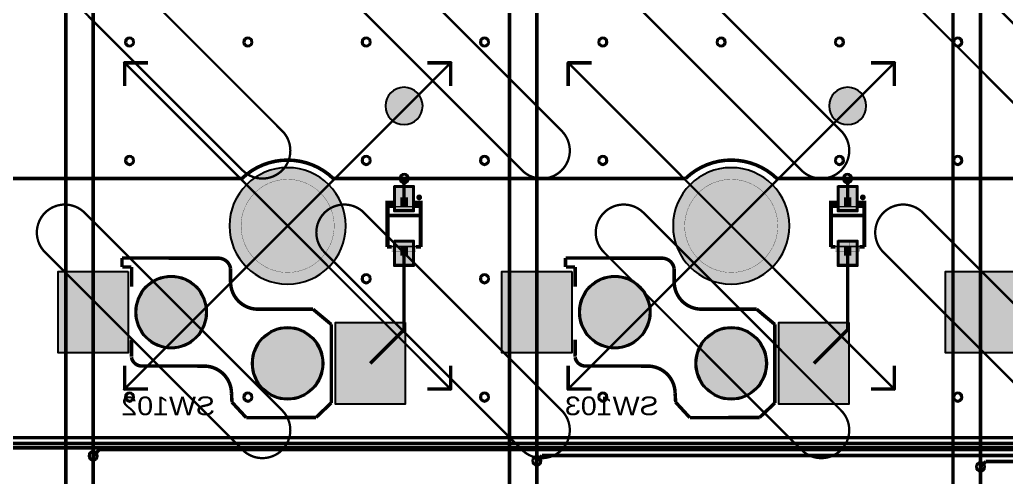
# Model space of a CAD drawing. Header units: millimetres. Extents: x -3 to 238, y -92 to 6.
# Drawn here: x 36.12 to 78.49, y -49.36 to -29.72 of the extents above; entities that cross this region are included whole.
import ezdxf
from ezdxf.enums import TextEntityAlignment as Align

# ---------------------------------------------------------------- set-up
doc = ezdxf.new("R2010")
doc.units = ezdxf.units.MM
doc.header["$MEASUREMENT"] = 0
for name, color, linetype, true_color in [('Bottom-Layer', 7, 'Continuous', 0x0000ff), ('Bottom-Paste-Mask-Layer', 7, 'Continuous', 0x800000), ('Bottom-Silkscreen-Layer', 7, 'Continuous', 0x66cc33), ('Bottom-Solder-Mask-Layer', 7, 'Continuous', 0xaa00ff), ('Component-Marking-Layer', 7, 'Continuous', 0x66ffcc), ('Component-Shape-Layer', 7, 'Continuous', 0x00cccc), ('Document-Layer', 7, 'Continuous', 0xffffff), ('F.Adhes', 7, 'Continuous', 0x9069e9), ('Hole-Layer', 7, 'Continuous', 0x222222), ('Multi-Layer', 7, 'Continuous', 0xc0c0c0), ('Pin-Floating-Layer', 7, 'Continuous', 0xff99ff), ('Pin-Soldering-Layer', 7, 'Continuous', 0xcc9999), ('Top-Layer', 7, 'Continuous', 0xff0000), ('Top-Paste-Mask-Layer', 7, 'Continuous', 0x808080), ('Top-Solder-Mask-Layer', 7, 'Continuous', 0x800080)]:
    doc.layers.add(name, color=color, linetype=linetype, true_color=true_color)
doc.styles.get("Standard").update_dxf_attribs({"font": 'arial.ttf'})

msp = doc.modelspace()

# ---------------------------------------------------------------- hatches: boundary and pattern name
at = {"layer": 'Bottom-Layer'}
for points in [[(51.825, -33.425, 1), (53.425, -33.425, 1)], [(70.875, -33.425, 1), (72.475, -33.425, 1)], [(45.125, -38.575, 1), (50.125, -38.575, 1)], [(64.175, -38.575, 1), (69.175, -38.575, 1)], [(52.25, -36.902), (53, -36.902), (53, -37.902), (52.25, -37.902)], [(71.3, -36.902), (72.05, -36.902), (72.05, -37.902), (71.3, -37.902)], [(52.25, -39.248), (53, -39.248), (53, -40.248), (52.25, -40.248)], [(71.3, -39.248), (72.05, -39.248), (72.05, -40.248), (71.3, -40.248)], [(40.775, -40.525), (40.775, -44.025), (37.775, -44.025), (37.775, -40.525)], [(59.825, -40.525), (59.825, -44.025), (56.825, -44.025), (56.825, -40.525)], [(78.875, -40.525), (78.875, -44.025), (75.875, -44.025), (75.875, -40.525)], [(41.075, -42.275, 1), (44.175, -42.275, 1)], [(60.125, -42.275, 1), (63.225, -42.275, 1)], [(52.675, -42.725), (52.675, -46.225), (49.675, -46.225), (49.675, -42.725)], [(71.725, -42.725), (71.725, -46.225), (68.725, -46.225), (68.725, -42.725)], [(46.075, -44.475, 1), (49.175, -44.475, 1)], [(65.125, -44.475, 1), (68.225, -44.475, 1)]]:
    msp.add_hatch(color=256, dxfattribs=at).paths.add_polyline_path(points)
at = {"layer": 'Bottom-Paste-Mask-Layer'}
for points in [[(51.825, -33.425, 1), (53.425, -33.425, 1)], [(70.875, -33.425, 1), (72.475, -33.425, 1)], [(45.125, -38.575, 1), (50.125, -38.575, 1)], [(64.175, -38.575, 1), (69.175, -38.575, 1)], [(52.25, -36.902), (53, -36.902), (53, -37.902), (52.25, -37.902)], [(71.3, -36.902), (72.05, -36.902), (72.05, -37.902), (71.3, -37.902)], [(52.25, -39.248), (53, -39.248), (53, -40.248), (52.25, -40.248)], [(71.3, -39.248), (72.05, -39.248), (72.05, -40.248), (71.3, -40.248)], [(40.775, -40.525), (40.775, -44.025), (37.775, -44.025), (37.775, -40.525)], [(59.825, -40.525), (59.825, -44.025), (56.825, -44.025), (56.825, -40.525)], [(78.875, -40.525), (78.875, -44.025), (75.875, -44.025), (75.875, -40.525)], [(41.075, -42.275, 1), (44.175, -42.275, 1)], [(60.125, -42.275, 1), (63.225, -42.275, 1)], [(52.675, -42.725), (52.675, -46.225), (49.675, -46.225), (49.675, -42.725)], [(71.725, -42.725), (71.725, -46.225), (68.725, -46.225), (68.725, -42.725)], [(46.075, -44.475, 1), (49.175, -44.475, 1)], [(65.125, -44.475, 1), (68.225, -44.475, 1)]]:
    msp.add_hatch(color=256, dxfattribs=at).paths.add_polyline_path(points)
at = {"layer": 'Bottom-Silkscreen-Layer'}
for points in [[(51.823, -37.8), (52.175, -37.8), (52.175, -37.495), (51.823, -37.495)], [(51.823, -37.8), (52.175, -37.8), (52.175, -37.495), (51.823, -37.495)], [(53.428, -37.8), (53.075, -37.8), (53.075, -37.495), (53.428, -37.495)], [(53.428, -37.8), (53.075, -37.8), (53.075, -37.495), (53.428, -37.495)], [(70.873, -37.8), (71.225, -37.8), (71.225, -37.495), (70.873, -37.495)], [(70.873, -37.8), (71.225, -37.8), (71.225, -37.495), (70.873, -37.495)], [(72.478, -37.8), (72.125, -37.8), (72.125, -37.495), (72.478, -37.495)], [(72.478, -37.8), (72.125, -37.8), (72.125, -37.495), (72.478, -37.495)]]:
    msp.add_hatch(color=256, dxfattribs=at).paths.add_polyline_path(points)
at = {"layer": 'Bottom-Solder-Mask-Layer'}
for points in [[(51.825, -33.425, 1), (53.425, -33.425, 1)], [(70.875, -33.425, 1), (72.475, -33.425, 1)], [(45.125, -38.575, 1), (50.125, -38.575, 1)], [(64.175, -38.575, 1), (69.175, -38.575, 1)], [(52.199, -36.851), (53.051, -36.851), (53.051, -37.953), (52.199, -37.953)], [(71.249, -36.851), (72.101, -36.851), (72.101, -37.953), (71.249, -37.953)], [(52.199, -39.197), (53.051, -39.197), (53.051, -40.299), (52.199, -40.299)], [(71.249, -39.197), (72.101, -39.197), (72.101, -40.299), (71.249, -40.299)], [(40.775, -40.525), (40.775, -44.025), (37.775, -44.025), (37.775, -40.525)], [(59.825, -40.525), (59.825, -44.025), (56.825, -44.025), (56.825, -40.525)], [(78.875, -40.525), (78.875, -44.025), (75.875, -44.025), (75.875, -40.525)], [(41.075, -42.275, 1), (44.175, -42.275, 1)], [(60.125, -42.275, 1), (63.225, -42.275, 1)], [(52.675, -42.725), (52.675, -46.225), (49.675, -46.225), (49.675, -42.725)], [(71.725, -42.725), (71.725, -46.225), (68.725, -46.225), (68.725, -42.725)], [(46.075, -44.475, 1), (49.175, -44.475, 1)], [(65.125, -44.475, 1), (68.225, -44.475, 1)]]:
    msp.add_hatch(color=256, dxfattribs=at).paths.add_polyline_path(points)
at = {"layer": 'Component-Marking-Layer'}
for points in [[(53.215, -37.35, 1), (53.335, -37.35, 1)], [(53.215, -37.35, 1), (53.335, -37.35, 1)], [(72.265, -37.35, 1), (72.385, -37.35, 1)], [(72.265, -37.35, 1), (72.385, -37.35, 1)]]:
    msp.add_hatch(color=256, dxfattribs=at).paths.add_polyline_path(points)
at = {"layer": 'Document-Layer'}
for points in [[(52.555, -37.35), (52.711, -37.35), (52.711, -37.974), (52.555, -37.974)], [(52.555, -37.35), (52.711, -37.35), (52.711, -37.974), (52.555, -37.974)], [(71.605, -37.35), (71.761, -37.35), (71.761, -37.974), (71.605, -37.974)], [(71.605, -37.35), (71.761, -37.35), (71.761, -37.974), (71.605, -37.974)], [(52.535, -39.89), (52.691, -39.89), (52.691, -39.266), (52.535, -39.266)], [(52.535, -39.89), (52.691, -39.89), (52.691, -39.266), (52.535, -39.266)], [(71.585, -39.89), (71.741, -39.89), (71.741, -39.266), (71.585, -39.266)], [(71.585, -39.89), (71.741, -39.89), (71.741, -39.266), (71.585, -39.266)], [(52.095, -39.658), (53.135, -39.658), (53.135, -39.502), (52.095, -39.502)], [(52.095, -39.658), (53.135, -39.658), (53.135, -39.502), (52.095, -39.502)], [(71.145, -39.658), (72.185, -39.658), (72.185, -39.502), (71.145, -39.502)], [(71.145, -39.658), (72.185, -39.658), (72.185, -39.502), (71.145, -39.502)]]:
    msp.add_hatch(color=256, dxfattribs=at).paths.add_polyline_path(points)
at = {"layer": 'Hole-Layer'}
for points in [[(51.825, -33.425, 1), (53.425, -33.425, 1)], [(70.875, -33.425, 1), (72.475, -33.425, 1)], [(45.125, -38.575, 1), (50.125, -38.575, 1)], [(64.175, -38.575, 1), (69.175, -38.575, 1)], [(41.125, -42.275, 1), (44.125, -42.275, 1)], [(60.175, -42.275, 1), (63.175, -42.275, 1)], [(46.125, -44.475, 1), (49.125, -44.475, 1)], [(65.175, -44.475, 1), (68.175, -44.475, 1)]]:
    msp.add_hatch(color=256, dxfattribs=at).paths.add_polyline_path(points)
at = {"layer": 'Multi-Layer'}
for points in [[(51.825, -33.425, 1), (53.425, -33.425, 1)], [(51.825, -33.425, 1), (53.425, -33.425, 1)], [(51.825, -33.425, 1), (53.425, -33.425, 1)], [(70.875, -33.425, 1), (72.475, -33.425, 1)], [(70.875, -33.425, 1), (72.475, -33.425, 1)], [(70.875, -33.425, 1), (72.475, -33.425, 1)], [(45.125, -38.575, 1), (50.125, -38.575, 1)], [(45.125, -38.575, 1), (50.125, -38.575, 1)], [(45.125, -38.575, 1), (50.125, -38.575, 1)], [(64.175, -38.575, 1), (69.175, -38.575, 1)], [(64.175, -38.575, 1), (69.175, -38.575, 1)], [(64.175, -38.575, 1), (69.175, -38.575, 1)], [(41.075, -42.275, 1), (44.175, -42.275, 1)], [(41.075, -42.275, 1), (44.175, -42.275, 1)], [(41.075, -42.275, 1), (44.175, -42.275, 1)], [(60.125, -42.275, 1), (63.225, -42.275, 1)], [(60.125, -42.275, 1), (63.225, -42.275, 1)], [(60.125, -42.275, 1), (63.225, -42.275, 1)], [(46.075, -44.475, 1), (49.175, -44.475, 1)], [(46.075, -44.475, 1), (49.175, -44.475, 1)], [(46.075, -44.475, 1), (49.175, -44.475, 1)], [(65.125, -44.475, 1), (68.225, -44.475, 1)], [(65.125, -44.475, 1), (68.225, -44.475, 1)], [(65.125, -44.475, 1), (68.225, -44.475, 1)]]:
    msp.add_hatch(color=256, dxfattribs=at).paths.add_polyline_path(points)
at = {"layer": 'Pin-Floating-Layer'}
for points in [[(52.465, -37.76), (52.785, -37.76), (52.785, -37.64), (52.465, -37.64)], [(52.465, -37.76), (52.785, -37.76), (52.785, -37.64), (52.465, -37.64)], [(71.515, -37.76), (71.835, -37.76), (71.835, -37.64), (71.515, -37.64)], [(71.515, -37.76), (71.835, -37.76), (71.835, -37.64), (71.515, -37.64)], [(52.465, -39.56), (52.785, -39.56), (52.785, -39.44), (52.465, -39.44)], [(52.465, -39.56), (52.785, -39.56), (52.785, -39.44), (52.465, -39.44)], [(71.515, -39.56), (71.835, -39.56), (71.835, -39.44), (71.515, -39.44)], [(71.515, -39.56), (71.835, -39.56), (71.835, -39.44), (71.515, -39.44)]]:
    msp.add_hatch(color=256, dxfattribs=at).paths.add_polyline_path(points)
at = {"layer": 'Pin-Soldering-Layer'}
for points in [[(52.465, -37.65), (52.785, -37.65), (52.785, -37.35), (52.465, -37.35)], [(52.465, -37.65), (52.785, -37.65), (52.785, -37.35), (52.465, -37.35)], [(71.515, -37.65), (71.835, -37.65), (71.835, -37.35), (71.515, -37.35)], [(71.515, -37.65), (71.835, -37.65), (71.835, -37.35), (71.515, -37.35)], [(52.465, -39.85), (52.785, -39.85), (52.785, -39.55), (52.465, -39.55)], [(52.465, -39.85), (52.785, -39.85), (52.785, -39.55), (52.465, -39.55)], [(71.515, -39.85), (71.835, -39.85), (71.835, -39.55), (71.515, -39.55)], [(71.515, -39.85), (71.835, -39.85), (71.835, -39.55), (71.515, -39.55)]]:
    msp.add_hatch(color=256, dxfattribs=at).paths.add_polyline_path(points)
at = {"layer": 'Top-Layer'}
for points in [[(51.825, -33.425, 1), (53.425, -33.425, 1)], [(70.875, -33.425, 1), (72.475, -33.425, 1)], [(45.125, -38.575, 1), (50.125, -38.575, 1)], [(64.175, -38.575, 1), (69.175, -38.575, 1)], [(41.075, -42.275, 1), (44.175, -42.275, 1)], [(60.125, -42.275, 1), (63.225, -42.275, 1)], [(46.075, -44.475, 1), (49.175, -44.475, 1)], [(65.125, -44.475, 1), (68.225, -44.475, 1)]]:
    msp.add_hatch(color=256, dxfattribs=at).paths.add_polyline_path(points)
at = {"layer": 'Top-Paste-Mask-Layer'}
for points in [[(51.825, -33.425, 1), (53.425, -33.425, 1)], [(70.875, -33.425, 1), (72.475, -33.425, 1)], [(45.125, -38.575, 1), (50.125, -38.575, 1)], [(64.175, -38.575, 1), (69.175, -38.575, 1)], [(41.075, -42.275, 1), (44.175, -42.275, 1)], [(60.125, -42.275, 1), (63.225, -42.275, 1)], [(46.075, -44.475, 1), (49.175, -44.475, 1)], [(65.125, -44.475, 1), (68.225, -44.475, 1)]]:
    msp.add_hatch(color=256, dxfattribs=at).paths.add_polyline_path(points)
at = {"layer": 'Top-Solder-Mask-Layer'}
for points in [[(51.825, -33.425, 1), (53.425, -33.425, 1)], [(70.875, -33.425, 1), (72.475, -33.425, 1)], [(45.125, -38.575, 1), (50.125, -38.575, 1)], [(64.175, -38.575, 1), (69.175, -38.575, 1)], [(41.075, -42.275, 1), (44.175, -42.275, 1)], [(60.125, -42.275, 1), (63.225, -42.275, 1)], [(46.075, -44.475, 1), (49.175, -44.475, 1)], [(65.125, -44.475, 1), (68.225, -44.475, 1)]]:
    msp.add_hatch(color=256, dxfattribs=at).paths.add_polyline_path(points)

# ---------------------------------------------------------------- linework, layer by layer
at = {"layer": 'Bottom-Layer', "const_width": 0.152}
for points in [[(39.275, -42.275), (39.275, -23.225)], [(58.325, -42.275), (58.325, -23.225)], [(77.375, -23.225), (77.375, -42.275)], [(52.625, -37.402), (52.625, -36.539)], [(71.675, -36.544), (71.67, -36.539)], [(71.675, -37.402), (71.675, -36.544)], [(52.625, -39.748), (52.625, -43.025)], [(71.675, -39.748), (71.675, -43.025)], [(39.275, -48.439), (39.275, -42.275)], [(58.325, -48.661), (58.325, -42.275)], [(77.375, -42.275), (77.375, -48.921)], [(52.625, -43.025), (51.175, -44.475)], [(71.675, -43.025), (70.225, -44.475)], [(39.275, -61.325), (39.275, -48.439)], [(58.325, -61.325), (58.325, -48.661)], [(77.375, -48.921), (77.375, -61.325)]]:
    msp.add_lwpolyline(points, dxfattribs=at)
at = {"layer": 'Bottom-Layer'}
for points in [[(51.825, -33.425, 1), (53.425, -33.425, 1)], [(70.875, -33.425, 1), (72.475, -33.425, 1)], [(45.125, -38.575, 1), (50.125, -38.575, 1)], [(41.075, -42.275, 1), (44.175, -42.275, 1)], [(60.125, -42.275, 1), (63.225, -42.275, 1)], [(46.075, -44.475, 1), (49.175, -44.475, 1)], [(65.125, -44.475, 1), (68.225, -44.475, 1)]]:
    msp.add_lwpolyline(points, format="xyb", close=True, dxfattribs=at)
msp.add_lwpolyline([(64.175, -38.575, 1), (69.175, -38.575), (69.175, -38.575, 1), (64.175, -38.575)], format="xyb", dxfattribs=at)
for points in [[(52.25, -36.902), (53, -36.902), (53, -37.902), (52.25, -37.902)], [(71.3, -36.902), (72.05, -36.902), (72.05, -37.902), (71.3, -37.902)], [(52.25, -39.248), (53, -39.248), (53, -40.248), (52.25, -40.248)], [(71.3, -39.248), (72.05, -39.248), (72.05, -40.248), (71.3, -40.248)], [(40.775, -40.525), (40.775, -44.025), (37.775, -44.025), (37.775, -40.525)], [(59.825, -40.525), (59.825, -44.025), (56.825, -44.025), (56.825, -40.525)], [(78.875, -40.525), (78.875, -44.025), (75.875, -44.025), (75.875, -40.525)], [(52.675, -42.725), (52.675, -46.225), (49.675, -46.225), (49.675, -42.725)], [(71.725, -42.725), (71.725, -46.225), (68.725, -46.225), (68.725, -42.725)]]:
    msp.add_lwpolyline(points, close=True, dxfattribs=at)
at = {"layer": 'Bottom-Paste-Mask-Layer'}
for points in [[(51.825, -33.425, 1), (53.425, -33.425, 1)], [(70.875, -33.425, 1), (72.475, -33.425, 1)], [(45.125, -38.575, 1), (50.125, -38.575, 1)], [(41.075, -42.275, 1), (44.175, -42.275, 1)], [(60.125, -42.275, 1), (63.225, -42.275, 1)], [(46.075, -44.475, 1), (49.175, -44.475, 1)], [(65.125, -44.475, 1), (68.225, -44.475, 1)]]:
    msp.add_lwpolyline(points, format="xyb", close=True, dxfattribs=at)
msp.add_lwpolyline([(64.175, -38.575, 1), (69.175, -38.575), (69.175, -38.575, 1), (64.175, -38.575)], format="xyb", dxfattribs=at)
for points in [[(52.25, -36.902), (53, -36.902), (53, -37.902), (52.25, -37.902)], [(71.3, -36.902), (72.05, -36.902), (72.05, -37.902), (71.3, -37.902)], [(52.25, -39.248), (53, -39.248), (53, -40.248), (52.25, -40.248)], [(71.3, -39.248), (72.05, -39.248), (72.05, -40.248), (71.3, -40.248)], [(40.775, -40.525), (40.775, -44.025), (37.775, -44.025), (37.775, -40.525)], [(59.825, -40.525), (59.825, -44.025), (56.825, -44.025), (56.825, -40.525)], [(78.875, -40.525), (78.875, -44.025), (75.875, -44.025), (75.875, -40.525)], [(52.675, -42.725), (52.675, -46.225), (49.675, -46.225), (49.675, -42.725)], [(71.725, -42.725), (71.725, -46.225), (68.725, -46.225), (68.725, -42.725)]]:
    msp.add_lwpolyline(points, close=True, dxfattribs=at)
at = {"layer": 'Bottom-Silkscreen-Layer', "const_width": 0.00508}
for points in [[(51.823, -37.8), (52.175, -37.8), (52.175, -37.495), (51.823, -37.495)], [(51.823, -37.8), (52.175, -37.8), (52.175, -37.495), (51.823, -37.495)], [(53.428, -37.8), (53.075, -37.8), (53.075, -37.495), (53.428, -37.495)], [(53.428, -37.8), (53.075, -37.8), (53.075, -37.495), (53.428, -37.495)], [(70.873, -37.8), (71.225, -37.8), (71.225, -37.495), (70.873, -37.495)], [(70.873, -37.8), (71.225, -37.8), (71.225, -37.495), (70.873, -37.495)], [(72.478, -37.8), (72.125, -37.8), (72.125, -37.495), (72.478, -37.495)], [(72.478, -37.8), (72.125, -37.8), (72.125, -37.495), (72.478, -37.495)]]:
    msp.add_lwpolyline(points, close=True, dxfattribs=at)
at = {"layer": 'Bottom-Silkscreen-Layer'}
for points, const_width in [([(51.899, -37.724), (51.899, -39.476)], 0.152), ([(51.899, -37.724), (51.899, -39.476)], 0.152), ([(53.351, -37.724), (53.351, -39.476)], 0.152), ([(53.351, -37.724), (53.351, -39.476)], 0.152), ([(70.949, -37.724), (70.949, -39.476)], 0.152), ([(70.949, -37.724), (70.949, -39.476)], 0.152), ([(72.401, -37.724), (72.401, -39.476)], 0.152), ([(72.401, -37.724), (72.401, -39.476)], 0.152), ([(51.899, -38.128), (53.351, -38.128)], 0.152), ([(51.899, -38.128), (53.351, -38.128)], 0.152), ([(70.949, -38.128), (72.401, -38.128)], 0.152), ([(70.949, -38.128), (72.401, -38.128)], 0.152), ([(51.899, -39.476), (52.095, -39.476)], 0.152), ([(51.899, -39.476), (52.095, -39.476)], 0.152), ([(53.351, -39.476), (53.145, -39.476)], 0.152), ([(53.351, -39.476), (53.145, -39.476)], 0.152), ([(70.949, -39.476), (71.145, -39.476)], 0.152), ([(70.949, -39.476), (71.145, -39.476)], 0.152), ([(72.401, -39.476), (72.195, -39.476)], 0.152), ([(72.401, -39.476), (72.195, -39.476)], 0.152), ([(40.51, -40.337), (40.51, -39.954)], 0.15), ([(40.51, -40.337), (40.51, -39.954)], 0.15), ([(44.704, -39.962), (40.517, -39.95)], 0.15), ([(44.704, -39.962), (40.517, -39.95)], 0.15), ([(59.56, -40.337), (59.56, -39.954)], 0.15), ([(59.56, -40.337), (59.56, -39.954)], 0.15), ([(63.754, -39.962), (59.567, -39.95)], 0.15), ([(63.754, -39.962), (59.567, -39.95)], 0.15), ([(40.909, -40.337), (40.527, -40.337)], 0.15), ([(40.909, -40.337), (40.527, -40.337)], 0.15), ([(40.925, -40.337), (40.925, -41.181)], 0.15), ([(40.925, -40.337), (40.925, -41.181)], 0.15), ([(45.175, -40.404), (45.175, -40.975)], 0.15), ([(45.175, -40.404), (45.175, -40.975)], 0.15), ([(59.959, -40.337), (59.577, -40.337)], 0.15), ([(59.959, -40.337), (59.577, -40.337)], 0.15), ([(59.975, -40.337), (59.975, -41.181)], 0.15), ([(59.975, -40.337), (59.975, -41.181)], 0.15), ([(64.225, -40.404), (64.225, -40.975)], 0.15), ([(64.225, -40.404), (64.225, -40.975)], 0.15), ([(48.715, -42.15), (46.35, -42.15)], 0.15), ([(48.715, -42.15), (46.35, -42.15)], 0.15), ([(49.5, -42.806), (48.715, -42.15)], 0.15), ([(49.5, -42.806), (48.715, -42.15)], 0.15), ([(67.765, -42.15), (65.4, -42.15)], 0.15), ([(67.765, -42.15), (65.4, -42.15)], 0.15), ([(68.55, -42.806), (67.765, -42.15)], 0.15), ([(68.55, -42.806), (67.765, -42.15)], 0.15), ([(49.5, -42.806), (49.5, -46.171)], 0.15), ([(49.5, -42.806), (49.5, -46.171)], 0.15), ([(68.55, -42.806), (68.55, -46.171)], 0.15), ([(68.55, -42.806), (68.55, -46.171)], 0.15), ([(40.925, -43.455), (40.919, -44.188)], 0.15), ([(40.925, -43.455), (40.919, -44.188)], 0.15), ([(59.975, -43.455), (59.969, -44.188)], 0.15), ([(59.975, -43.455), (59.969, -44.188)], 0.15), ([(44.04, -44.592), (41.377, -44.59)], 0.15), ([(44.04, -44.592), (41.377, -44.59)], 0.15), ([(63.09, -44.592), (60.427, -44.59)], 0.15), ([(63.09, -44.592), (60.427, -44.59)], 0.15), ([(45.215, -45.767), (45.237, -46.144)], 0.15), ([(45.215, -45.767), (45.237, -46.144)], 0.15), ([(64.265, -45.767), (64.288, -46.144)], 0.15), ([(64.265, -45.767), (64.288, -46.144)], 0.15), ([(45.237, -46.144), (45.847, -46.805)], 0.15), ([(45.237, -46.144), (45.847, -46.805)], 0.15), ([(48.841, -46.8), (49.5, -46.171)], 0.15), ([(48.841, -46.8), (49.5, -46.171)], 0.15), ([(64.288, -46.144), (64.897, -46.805)], 0.15), ([(64.288, -46.144), (64.897, -46.805)], 0.15), ([(67.891, -46.8), (68.55, -46.171)], 0.15), ([(67.891, -46.8), (68.55, -46.171)], 0.15), ([(48.841, -46.8), (45.847, -46.805)], 0.15), ([(48.841, -46.8), (45.847, -46.805)], 0.15), ([(67.891, -46.8), (64.897, -46.805)], 0.15), ([(67.891, -46.8), (64.897, -46.805)], 0.15)]:
    msp.add_lwpolyline(points, dxfattribs=dict(at, const_width=const_width))
at = {"layer": 'Bottom-Silkscreen-Layer', "const_width": 0.15}
for points in [[(44.704, -39.962, -0.338), (45.175, -40.404)], [(44.704, -39.962, -0.338), (45.175, -40.404)], [(63.754, -39.962, -0.338), (64.225, -40.404)], [(63.754, -39.962, -0.338), (64.225, -40.404)], [(46.35, -42.15, -0.414), (45.175, -40.975)], [(46.35, -42.15, -0.414), (45.175, -40.975)], [(65.4, -42.15, -0.414), (64.225, -40.975)], [(65.4, -42.15, -0.414), (64.225, -40.975)], [(41.377, -44.59, -0.369), (40.919, -44.214)], [(41.377, -44.59, -0.369), (40.919, -44.214)], [(60.427, -44.59, -0.369), (59.97, -44.214)], [(60.427, -44.59, -0.369), (59.97, -44.214)], [(44.04, -44.592, -0.414), (45.215, -45.767)], [(44.04, -44.592, -0.414), (45.215, -45.767)], [(63.09, -44.592, -0.414), (64.265, -45.767)], [(63.09, -44.592, -0.414), (64.265, -45.767)]]:
    msp.add_lwpolyline(points, format="xyb", dxfattribs=at)
at = {"layer": 'Bottom-Solder-Mask-Layer'}
for points in [[(51.825, -33.425, 1), (53.425, -33.425, 1)], [(70.875, -33.425, 1), (72.475, -33.425, 1)], [(45.125, -38.575, 1), (50.125, -38.575, 1)], [(41.075, -42.275, 1), (44.175, -42.275, 1)], [(60.125, -42.275, 1), (63.225, -42.275, 1)], [(46.075, -44.475, 1), (49.175, -44.475, 1)], [(65.125, -44.475, 1), (68.225, -44.475, 1)]]:
    msp.add_lwpolyline(points, format="xyb", close=True, dxfattribs=at)
msp.add_lwpolyline([(64.175, -38.575, 1), (69.175, -38.575), (69.175, -38.575, 1), (64.175, -38.575)], format="xyb", dxfattribs=at)
for points in [[(52.199, -36.851), (53.051, -36.851), (53.051, -37.953), (52.199, -37.953)], [(71.249, -36.851), (72.101, -36.851), (72.101, -37.953), (71.249, -37.953)], [(52.199, -39.197), (53.051, -39.197), (53.051, -40.299), (52.199, -40.299)], [(71.249, -39.197), (72.101, -39.197), (72.101, -40.299), (71.249, -40.299)], [(40.775, -40.525), (40.775, -44.025), (37.775, -44.025), (37.775, -40.525)], [(59.825, -40.525), (59.825, -44.025), (56.825, -44.025), (56.825, -40.525)], [(78.875, -40.525), (78.875, -44.025), (75.875, -44.025), (75.875, -40.525)], [(52.675, -42.725), (52.675, -46.225), (49.675, -46.225), (49.675, -42.725)], [(71.725, -42.725), (71.725, -46.225), (68.725, -46.225), (68.725, -42.725)]]:
    msp.add_lwpolyline(points, close=True, dxfattribs=at)
at = {"layer": 'Component-Marking-Layer', "const_width": 0.129}
for points in [[(53.215, -37.35, 1), (53.335, -37.35), (53.335, -37.35, 1), (53.215, -37.35)], [(53.215, -37.35, 1), (53.335, -37.35), (53.335, -37.35, 1), (53.215, -37.35)], [(72.265, -37.35, 1), (72.385, -37.35), (72.385, -37.35, 1), (72.265, -37.35)], [(72.265, -37.35, 1), (72.385, -37.35), (72.385, -37.35, 1), (72.265, -37.35)]]:
    msp.add_lwpolyline(points, format="xyb", dxfattribs=at)
at = {"layer": 'Component-Shape-Layer', "const_width": 0.0508}
for points in [[(51.975, -39.45), (53.275, -39.45), (53.275, -37.75), (51.975, -37.75)], [(51.975, -39.45), (53.275, -39.45), (53.275, -37.75), (51.975, -37.75)], [(71.025, -39.45), (72.325, -39.45), (72.325, -37.75), (71.025, -37.75)], [(71.025, -39.45), (72.325, -39.45), (72.325, -37.75), (71.025, -37.75)]]:
    msp.add_lwpolyline(points, close=True, dxfattribs=at)
at = {"layer": 'Document-Layer'}
for points, const_width in [([(47.391, -34.494), (38.906, -26.009, 1), (37.209, -27.706), (45.694, -36.191, 1)], 0.1), ([(59.391, -34.494), (50.906, -26.009, 1), (49.209, -27.706), (57.694, -36.191, 1)], 0.1), ([(71.391, -34.494), (62.906, -26.009, 1), (61.209, -27.706), (69.694, -36.191, 1)], 0.1), ([(83.391, -34.494), (74.906, -26.009, 1), (73.209, -27.706), (81.694, -36.191, 1)], 0.1), ([(45.625, -38.575, 1), (49.625, -38.575, 1)], 0.01), ([(45.625, -38.575, 1), (49.625, -38.575, 1)], 0.01), ([(47.391, -46.494), (38.906, -38.009, 1), (37.209, -39.706), (45.694, -48.191, 1)], 0.1), ([(59.391, -46.494), (50.906, -38.009, 1), (49.209, -39.706), (57.694, -48.191, 1)], 0.1), ([(71.391, -46.494), (62.906, -38.009, 1), (61.209, -39.706), (69.694, -48.191, 1)], 0.1), ([(83.391, -46.494), (74.906, -38.009, 1), (73.209, -39.706), (81.694, -48.191, 1)], 0.1)]:
    msp.add_lwpolyline(points, format="xyb", close=True, dxfattribs=dict(at, const_width=const_width))
for points, const_width in [([(38.1, -29.05), (38.1, -48.1)], 0.15), ([(38.1, -48.1), (38.1, -29.05)], 0.15), ([(38.1, -29.05), (38.1, -48.1)], 0.15), ([(38.1, -48.1), (38.1, -29.05)], 0.15), ([(57.15, -29.05), (57.15, -48.1)], 0.15), ([(57.15, -48.1), (57.15, -29.05)], 0.15), ([(57.15, -29.05), (57.15, -48.1)], 0.15), ([(57.15, -48.1), (57.15, -29.05)], 0.15), ([(76.2, -29.05), (76.2, -48.1)], 0.15), ([(76.2, -48.1), (76.2, -29.05)], 0.15), ([(76.2, -29.05), (76.2, -48.1)], 0.15), ([(76.2, -48.1), (76.2, -29.05)], 0.15), ([(40.575, -45.624), (54.674, -31.524)], 0.1), ([(40.575, -31.524), (54.674, -45.624)], 0.1), ([(40.625, -31.575), (41.625, -31.575)], 0.15), ([(40.625, -32.575), (40.625, -31.575)], 0.15), ([(40.625, -31.575), (41.625, -31.575)], 0.15), ([(40.625, -32.575), (40.625, -31.575)], 0.15), ([(54.625, -31.575), (53.625, -31.575)], 0.15), ([(54.625, -31.575), (53.625, -31.575)], 0.15), ([(54.625, -31.575), (54.625, -32.575)], 0.15), ([(54.625, -31.575), (54.625, -32.575)], 0.15), ([(59.625, -45.624), (73.724, -31.524)], 0.1), ([(59.625, -31.524), (73.724, -45.624)], 0.1), ([(59.675, -31.575), (60.675, -31.575)], 0.15), ([(59.675, -32.575), (59.675, -31.575)], 0.15), ([(59.675, -31.575), (60.675, -31.575)], 0.15), ([(59.675, -32.575), (59.675, -31.575)], 0.15), ([(73.675, -31.575), (72.675, -31.575)], 0.15), ([(73.675, -31.575), (72.675, -31.575)], 0.15), ([(73.675, -31.575), (73.675, -32.575)], 0.15), ([(73.675, -31.575), (73.675, -32.575)], 0.15), ([(40.625, -44.575), (40.625, -45.575)], 0.15), ([(40.625, -44.575), (40.625, -45.575)], 0.15), ([(54.625, -45.575), (54.625, -44.575)], 0.15), ([(54.625, -45.575), (54.625, -44.575)], 0.15), ([(59.675, -44.575), (59.675, -45.575)], 0.15), ([(59.675, -44.575), (59.675, -45.575)], 0.15), ([(73.675, -45.575), (73.675, -44.575)], 0.15), ([(73.675, -45.575), (73.675, -44.575)], 0.15), ([(40.625, -45.575), (41.625, -45.575)], 0.15), ([(40.625, -45.575), (41.625, -45.575)], 0.15), ([(53.625, -45.575), (54.625, -45.575)], 0.15), ([(53.625, -45.575), (54.625, -45.575)], 0.15), ([(59.675, -45.575), (60.675, -45.575)], 0.15), ([(59.675, -45.575), (60.675, -45.575)], 0.15), ([(72.675, -45.575), (73.675, -45.575)], 0.15), ([(72.675, -45.575), (73.675, -45.575)], 0.15), ([(38.1, -48.1), (19.05, -48.1)], 0.15), ([(19.05, -48.1), (38.1, -48.1)], 0.15), ([(38.1, -48.1), (19.05, -48.1)], 0.15), ([(19.05, -48.1), (38.1, -48.1)], 0.15), ([(57.15, -48.1), (38.1, -48.1)], 0.15), ([(38.1, -48.1), (38.1, -67.15)], 0.15), ([(38.1, -48.1), (57.15, -48.1)], 0.15), ([(38.1, -67.15), (38.1, -48.1)], 0.15), ([(57.15, -48.1), (38.1, -48.1)], 0.15), ([(38.1, -48.1), (38.1, -67.15)], 0.15), ([(38.1, -48.1), (57.15, -48.1)], 0.15), ([(38.1, -67.15), (38.1, -48.1)], 0.15), ([(76.2, -48.1), (57.15, -48.1)], 0.15), ([(57.15, -48.1), (57.15, -67.15)], 0.15), ([(57.15, -48.1), (76.2, -48.1)], 0.15), ([(57.15, -67.15), (57.15, -48.1)], 0.15), ([(76.2, -48.1), (57.15, -48.1)], 0.15), ([(57.15, -48.1), (57.15, -67.15)], 0.15), ([(57.15, -48.1), (76.2, -48.1)], 0.15), ([(57.15, -67.15), (57.15, -48.1)], 0.15), ([(95.25, -48.1), (76.2, -48.1)], 0.15), ([(76.2, -48.1), (76.2, -67.15)], 0.15), ([(76.2, -48.1), (95.25, -48.1)], 0.15), ([(76.2, -67.15), (76.2, -48.1)], 0.15), ([(95.25, -48.1), (76.2, -48.1)], 0.15), ([(76.2, -48.1), (76.2, -67.15)], 0.15), ([(76.2, -48.1), (95.25, -48.1)], 0.15), ([(76.2, -67.15), (76.2, -48.1)], 0.15)]:
    msp.add_lwpolyline(points, dxfattribs=dict(at, const_width=const_width))
at = {"layer": 'Document-Layer', "const_width": 0.01}
msp.add_lwpolyline([(64.675, -38.575, 1), (68.675, -38.575), (68.675, -38.575, 1), (64.675, -38.575)], format="xyb", dxfattribs=at)
msp.add_lwpolyline([(64.675, -38.575, 1), (68.675, -38.575), (68.675, -38.575, 1), (64.675, -38.575)], format="xyb", dxfattribs=at)
at = {"layer": 'Document-Layer', "const_width": 0.00508}
for points in [[(52.555, -37.35), (52.711, -37.35), (52.711, -37.974), (52.555, -37.974)], [(52.555, -37.35), (52.711, -37.35), (52.711, -37.974), (52.555, -37.974)], [(71.605, -37.35), (71.761, -37.35), (71.761, -37.974), (71.605, -37.974)], [(71.605, -37.35), (71.761, -37.35), (71.761, -37.974), (71.605, -37.974)], [(52.535, -39.89), (52.691, -39.89), (52.691, -39.266), (52.535, -39.266)], [(52.535, -39.89), (52.691, -39.89), (52.691, -39.266), (52.535, -39.266)], [(71.585, -39.89), (71.741, -39.89), (71.741, -39.266), (71.585, -39.266)], [(71.585, -39.89), (71.741, -39.89), (71.741, -39.266), (71.585, -39.266)], [(52.095, -39.658), (53.135, -39.658), (53.135, -39.502), (52.095, -39.502)], [(52.095, -39.658), (53.135, -39.658), (53.135, -39.502), (52.095, -39.502)], [(71.145, -39.658), (72.185, -39.658), (72.185, -39.502), (71.145, -39.502)], [(71.145, -39.658), (72.185, -39.658), (72.185, -39.502), (71.145, -39.502)]]:
    msp.add_lwpolyline(points, close=True, dxfattribs=at)
at = {"layer": 'F.Adhes', "const_width": 0.15}
for points in [[(40.625, -44.575), (40.625, -45.575)], [(40.625, -45.575), (40.625, -44.575)], [(40.625, -44.575), (40.625, -45.575)], [(40.625, -45.575), (40.625, -44.575)], [(54.625, -45.575), (54.625, -44.575)], [(54.625, -45.575), (54.625, -44.575)], [(54.625, -45.575), (54.625, -44.575)], [(54.625, -45.575), (54.625, -44.575)], [(59.675, -44.575), (59.675, -45.575)], [(59.675, -45.575), (59.675, -44.575)], [(59.675, -44.575), (59.675, -45.575)], [(59.675, -45.575), (59.675, -44.575)], [(73.675, -45.575), (73.675, -44.575)], [(73.675, -45.575), (73.675, -44.575)], [(73.675, -45.575), (73.675, -44.575)], [(73.675, -45.575), (73.675, -44.575)], [(40.625, -45.575), (41.625, -45.575)], [(41.625, -45.575), (40.625, -45.575)], [(40.625, -45.575), (41.625, -45.575)], [(41.625, -45.575), (40.625, -45.575)], [(53.625, -45.575), (54.625, -45.575)], [(53.625, -45.575), (54.625, -45.575)], [(53.625, -45.575), (54.625, -45.575)], [(53.625, -45.575), (54.625, -45.575)], [(59.675, -45.575), (60.675, -45.575)], [(60.675, -45.575), (59.675, -45.575)], [(59.675, -45.575), (60.675, -45.575)], [(60.675, -45.575), (59.675, -45.575)], [(72.675, -45.575), (73.675, -45.575)], [(72.675, -45.575), (73.675, -45.575)], [(72.675, -45.575), (73.675, -45.575)], [(72.675, -45.575), (73.675, -45.575)]]:
    msp.add_lwpolyline(points, dxfattribs=at)
at = {"layer": 'Hole-Layer'}
for points in [[(40.69, -30.68, 1), (40.99, -30.68, 1)], [(45.77, -30.68, 1), (46.07, -30.68, 1)], [(50.85, -30.68, 1), (51.15, -30.68, 1)], [(55.93, -30.68, 1), (56.23, -30.68, 1)], [(61.01, -30.68, 1), (61.31, -30.68, 1)], [(66.09, -30.68, 1), (66.39, -30.68, 1)], [(71.17, -30.68, 1), (71.47, -30.68, 1)], [(76.25, -30.68, 1), (76.55, -30.68, 1)], [(51.825, -33.425, 1), (53.425, -33.425, 1)], [(70.875, -33.425, 1), (72.475, -33.425, 1)], [(40.69, -35.76, 1), (40.99, -35.76, 1)], [(50.85, -35.76, 1), (51.15, -35.76, 1)], [(55.93, -35.76, 1), (56.23, -35.76, 1)], [(61.01, -35.76, 1), (61.31, -35.76, 1)], [(71.17, -35.76, 1), (71.47, -35.76, 1)], [(76.25, -35.76, 1), (76.55, -35.76, 1)], [(45.125, -38.575, 1), (50.125, -38.575, 1)], [(52.475, -36.539, 1), (52.775, -36.539, 1)], [(71.52, -36.539, 1), (71.82, -36.539, 1)], [(50.85, -40.84, 1), (51.15, -40.84, 1)], [(55.93, -40.84, 1), (56.23, -40.84, 1)], [(65.175, -44.475, 1), (68.175, -44.475, 1)], [(40.69, -45.92, 1), (40.99, -45.92, 1)], [(45.77, -45.92, 1), (46.07, -45.92, 1)], [(55.93, -45.92, 1), (56.23, -45.92, 1)], [(61.01, -45.92, 1), (61.31, -45.92, 1)], [(76.25, -45.92, 1), (76.55, -45.92, 1)], [(39.125, -48.439, 1), (39.425, -48.439, 1)], [(58.175, -48.661, 1), (58.475, -48.661, 1)], [(77.225, -48.921, 1), (77.525, -48.921, 1)]]:
    msp.add_lwpolyline(points, format="xyb", close=True, dxfattribs=at)
for points in [[(64.175, -38.575, 1), (69.175, -38.575), (69.175, -38.575, 1), (64.175, -38.575)], [(41.125, -42.275, 1), (44.125, -42.275), (44.125, -42.275, 1), (41.125, -42.275)], [(60.175, -42.275, 1), (63.175, -42.275), (63.175, -42.275, 1), (60.175, -42.275)], [(46.125, -44.475, 1), (49.125, -44.475), (49.125, -44.475, 1), (46.125, -44.475)]]:
    msp.add_lwpolyline(points, format="xyb", dxfattribs=at)
at = {"layer": 'Multi-Layer'}
for points in [[(40.64, -30.68, 1), (41.04, -30.68), (41.04, -30.68, 1), (40.64, -30.68)], [(45.72, -30.68, 1), (46.12, -30.68), (46.12, -30.68, 1), (45.72, -30.68)], [(50.8, -30.68, 1), (51.2, -30.68), (51.2, -30.68, 1), (50.8, -30.68)], [(55.88, -30.68, 1), (56.28, -30.68), (56.28, -30.68, 1), (55.88, -30.68)], [(60.96, -30.68, 1), (61.36, -30.68), (61.36, -30.68, 1), (60.96, -30.68)], [(66.04, -30.68, 1), (66.44, -30.68), (66.44, -30.68, 1), (66.04, -30.68)], [(71.12, -30.68, 1), (71.52, -30.68), (71.52, -30.68, 1), (71.12, -30.68)], [(76.2, -30.68, 1), (76.6, -30.68), (76.6, -30.68, 1), (76.2, -30.68)], [(40.64, -35.76, 1), (41.04, -35.76), (41.04, -35.76, 1), (40.64, -35.76)], [(50.8, -35.76, 1), (51.2, -35.76), (51.2, -35.76, 1), (50.8, -35.76)], [(55.88, -35.76, 1), (56.28, -35.76), (56.28, -35.76, 1), (55.88, -35.76)], [(60.96, -35.76, 1), (61.36, -35.76), (61.36, -35.76, 1), (60.96, -35.76)], [(71.12, -35.76, 1), (71.52, -35.76), (71.52, -35.76, 1), (71.12, -35.76)], [(76.2, -35.76, 1), (76.6, -35.76), (76.6, -35.76, 1), (76.2, -35.76)], [(52.425, -36.539, 1), (52.825, -36.539), (52.825, -36.539, 1), (52.425, -36.539)], [(64.175, -38.575, 1), (69.175, -38.575), (69.175, -38.575, 1), (64.175, -38.575)], [(64.175, -38.575, 1), (69.175, -38.575), (69.175, -38.575, 1), (64.175, -38.575)], [(64.175, -38.575, 1), (69.175, -38.575), (69.175, -38.575, 1), (64.175, -38.575)], [(71.47, -36.539, 1), (71.87, -36.539), (71.87, -36.539, 1), (71.47, -36.539)], [(50.8, -40.84, 1), (51.2, -40.84), (51.2, -40.84, 1), (50.8, -40.84)], [(55.88, -40.84, 1), (56.28, -40.84), (56.28, -40.84, 1), (55.88, -40.84)], [(40.64, -45.92, 1), (41.04, -45.92), (41.04, -45.92, 1), (40.64, -45.92)], [(45.72, -45.92, 1), (46.12, -45.92), (46.12, -45.92, 1), (45.72, -45.92)], [(55.88, -45.92, 1), (56.28, -45.92), (56.28, -45.92, 1), (55.88, -45.92)], [(60.96, -45.92, 1), (61.36, -45.92), (61.36, -45.92, 1), (60.96, -45.92)], [(76.2, -45.92, 1), (76.6, -45.92), (76.6, -45.92, 1), (76.2, -45.92)], [(39.075, -48.439, 1), (39.475, -48.439), (39.475, -48.439, 1), (39.075, -48.439)], [(58.125, -48.661, 1), (58.525, -48.661), (58.525, -48.661, 1), (58.125, -48.661)], [(77.175, -48.921, 1), (77.575, -48.921), (77.575, -48.921, 1), (77.175, -48.921)]]:
    msp.add_lwpolyline(points, format="xyb", dxfattribs=at)
for points in [[(51.825, -33.425, 1), (53.425, -33.425, 1)], [(51.825, -33.425, 1), (53.425, -33.425, 1)], [(51.825, -33.425, 1), (53.425, -33.425, 1)], [(70.875, -33.425, 1), (72.475, -33.425, 1)], [(70.875, -33.425, 1), (72.475, -33.425, 1)], [(70.875, -33.425, 1), (72.475, -33.425, 1)], [(45.125, -38.575, 1), (50.125, -38.575, 1)], [(45.125, -38.575, 1), (50.125, -38.575, 1)], [(45.125, -38.575, 1), (50.125, -38.575, 1)], [(41.075, -42.275, 1), (44.175, -42.275, 1)], [(41.075, -42.275, 1), (44.175, -42.275, 1)], [(41.075, -42.275, 1), (44.175, -42.275, 1)], [(60.125, -42.275, 1), (63.225, -42.275, 1)], [(60.125, -42.275, 1), (63.225, -42.275, 1)], [(60.125, -42.275, 1), (63.225, -42.275, 1)], [(46.075, -44.475, 1), (49.175, -44.475, 1)], [(46.075, -44.475, 1), (49.175, -44.475, 1)], [(46.075, -44.475, 1), (49.175, -44.475, 1)], [(65.125, -44.475, 1), (68.225, -44.475, 1)], [(65.125, -44.475, 1), (68.225, -44.475, 1)], [(65.125, -44.475, 1), (68.225, -44.475, 1)]]:
    msp.add_lwpolyline(points, format="xyb", close=True, dxfattribs=at)
at = {"layer": 'Pin-Floating-Layer', "const_width": 0.00508}
for points in [[(52.465, -37.76), (52.785, -37.76), (52.785, -37.64), (52.465, -37.64)], [(52.465, -37.76), (52.785, -37.76), (52.785, -37.64), (52.465, -37.64)], [(71.515, -37.76), (71.835, -37.76), (71.835, -37.64), (71.515, -37.64)], [(71.515, -37.76), (71.835, -37.76), (71.835, -37.64), (71.515, -37.64)], [(52.465, -39.56), (52.785, -39.56), (52.785, -39.44), (52.465, -39.44)], [(52.465, -39.56), (52.785, -39.56), (52.785, -39.44), (52.465, -39.44)], [(71.515, -39.56), (71.835, -39.56), (71.835, -39.44), (71.515, -39.44)], [(71.515, -39.56), (71.835, -39.56), (71.835, -39.44), (71.515, -39.44)]]:
    msp.add_lwpolyline(points, close=True, dxfattribs=at)
at = {"layer": 'Pin-Soldering-Layer', "const_width": 0.00508}
for points in [[(52.465, -37.65), (52.785, -37.65), (52.785, -37.35), (52.465, -37.35)], [(52.465, -37.65), (52.785, -37.65), (52.785, -37.35), (52.465, -37.35)], [(71.515, -37.65), (71.835, -37.65), (71.835, -37.35), (71.515, -37.35)], [(71.515, -37.65), (71.835, -37.65), (71.835, -37.35), (71.515, -37.35)], [(52.465, -39.85), (52.785, -39.85), (52.785, -39.55), (52.465, -39.55)], [(52.465, -39.85), (52.785, -39.85), (52.785, -39.55), (52.465, -39.55)], [(71.515, -39.85), (71.835, -39.85), (71.835, -39.55), (71.515, -39.55)], [(71.515, -39.85), (71.835, -39.85), (71.835, -39.55), (71.515, -39.55)]]:
    msp.add_lwpolyline(points, close=True, dxfattribs=at)
at = {"layer": 'Top-Layer'}
for points in [[(51.825, -33.425, 1), (53.425, -33.425, 1)], [(70.875, -33.425, 1), (72.475, -33.425, 1)], [(45.125, -38.575, 1), (50.125, -38.575, 1)], [(41.075, -42.275, 1), (44.175, -42.275, 1)], [(60.125, -42.275, 1), (63.225, -42.275, 1)], [(46.075, -44.475, 1), (49.175, -44.475, 1)], [(65.125, -44.475, 1), (68.225, -44.475, 1)]]:
    msp.add_lwpolyline(points, format="xyb", close=True, dxfattribs=at)
at = {"layer": 'Top-Layer', "const_width": 0.152}
for points in [[(49.585, -36.539, 0.403), (45.665, -36.539)], [(68.635, -36.539, 0.403), (64.715, -36.539)]]:
    msp.add_lwpolyline(points, format="xyb", dxfattribs=at)
at = {"layer": 'Top-Layer'}
msp.add_lwpolyline([(64.175, -38.575, 1), (69.175, -38.575), (69.175, -38.575, 1), (64.175, -38.575)], format="xyb", dxfattribs=at)
at = {"layer": 'Top-Layer', "const_width": 0.152}
for points in [[(33.57, -36.539), (45.665, -36.539)], [(49.585, -36.539), (52.625, -36.539)], [(52.625, -36.539), (64.715, -36.539)], [(68.635, -36.539), (71.67, -36.539)], [(71.67, -36.539), (83.765, -36.539)], [(111.501, -47.662), (1.53, -47.662)], [(20.454, -47.919), (111.731, -47.919)], [(39.539, -48.176), (39.275, -48.439)], [(110.81, -48.176), (39.539, -48.176)], [(58.554, -48.433), (58.325, -48.661)], [(110.773, -48.433), (58.554, -48.433)], [(77.606, -48.69), (77.375, -48.921)], [(110.754, -48.69), (77.606, -48.69)]]:
    msp.add_lwpolyline(points, dxfattribs=at)
at = {"layer": 'Top-Paste-Mask-Layer'}
for points in [[(51.825, -33.425, 1), (53.425, -33.425, 1)], [(70.875, -33.425, 1), (72.475, -33.425, 1)], [(45.125, -38.575, 1), (50.125, -38.575, 1)], [(41.075, -42.275, 1), (44.175, -42.275, 1)], [(60.125, -42.275, 1), (63.225, -42.275, 1)], [(46.075, -44.475, 1), (49.175, -44.475, 1)], [(65.125, -44.475, 1), (68.225, -44.475, 1)]]:
    msp.add_lwpolyline(points, format="xyb", close=True, dxfattribs=at)
msp.add_lwpolyline([(64.175, -38.575, 1), (69.175, -38.575), (69.175, -38.575, 1), (64.175, -38.575)], format="xyb", dxfattribs=at)
at = {"layer": 'Top-Solder-Mask-Layer'}
for points in [[(51.825, -33.425, 1), (53.425, -33.425, 1)], [(70.875, -33.425, 1), (72.475, -33.425, 1)], [(45.125, -38.575, 1), (50.125, -38.575, 1)], [(41.075, -42.275, 1), (44.175, -42.275, 1)], [(60.125, -42.275, 1), (63.225, -42.275, 1)], [(46.075, -44.475, 1), (49.175, -44.475, 1)], [(65.125, -44.475, 1), (68.225, -44.475, 1)]]:
    msp.add_lwpolyline(points, format="xyb", close=True, dxfattribs=at)
msp.add_lwpolyline([(64.175, -38.575, 1), (69.175, -38.575), (69.175, -38.575, 1), (64.175, -38.575)], format="xyb", dxfattribs=at)

# ---------------------------------------------------------------- texts
at = {"layer": 'Bottom-Silkscreen-Layer', "text_generation_flag": 2, "width": 1.1}
for s, p in [('SW102', (42.497, -46.3)), ('SW103', (61.547, -46.3))]:
    msp.add_text(s, height=0.8001, dxfattribs=at).set_placement(p, align=Align.MIDDLE_CENTER)

doc.saveas('drawing.dxf')
